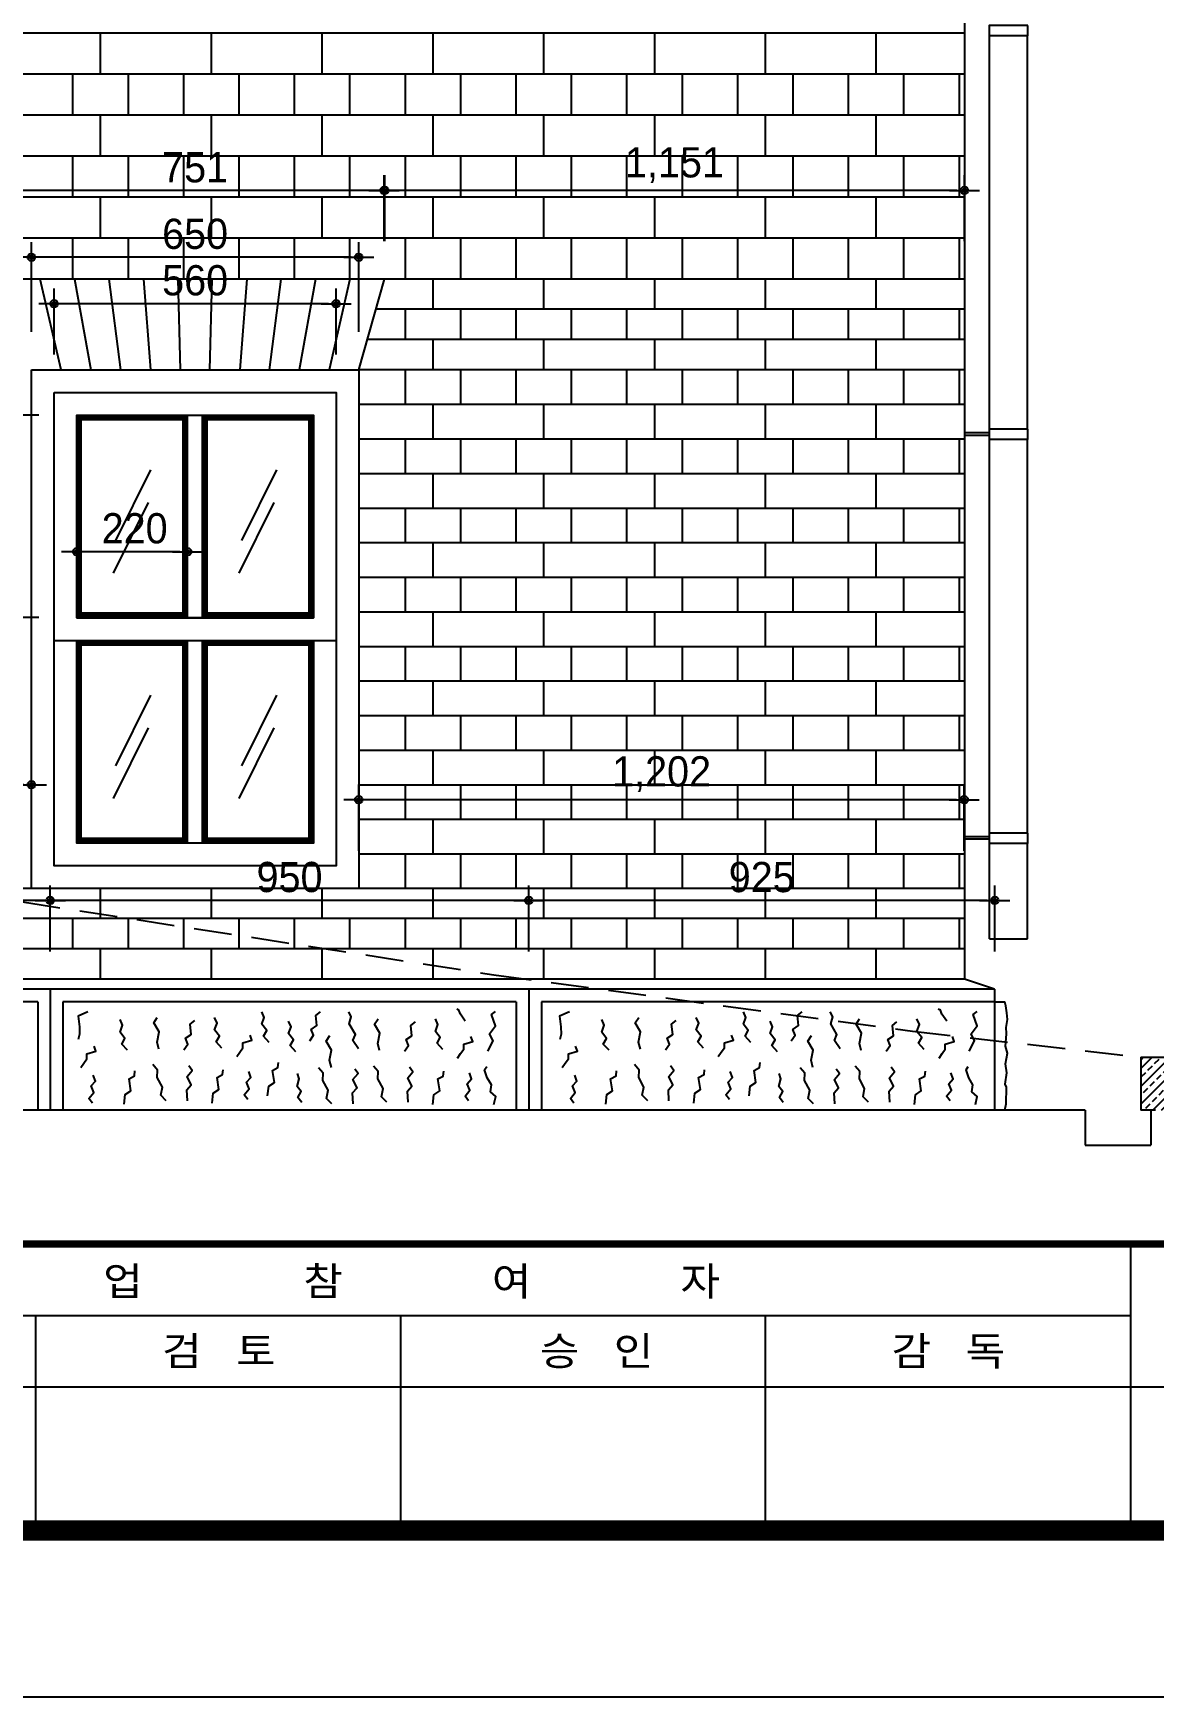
# Model space of a CAD drawing. Extents: x 194806 to 207421, y -159029 to -150119.
# Drawn here: x 200990 to 203214, y -159029 to -155726 of the extents above; entities that cross this region are included whole.
import ezdxf

# ---------------------------------------------------------------- set-up
doc = ezdxf.new("R2010")
doc.units = 0
doc.header["$LTSCALE"] = 50
doc.header["$MEASUREMENT"] = 0
doc.header["$PDMODE"] = 35
doc.header["$PDSIZE"] = -10
doc.linetypes.add('HID', pattern=[2.3, 1.5, -0.8])
doc.layers.get('0').update_dxf_attribs({"linetype": 'CONTINUOUS'})
doc.layers.get('DEFPOINTS').update_dxf_attribs({"linetype": 'CONTINUOUS'})
for name, color, linetype in [('COR', 4, 'CONTINUOUS'), ('ele-3', 6, 'CONTINUOUS'), ('h', 5, 'CONTINUOUS'), ('HAT', 5, 'CONTINUOUS'), ('HATCH', 5, 'CONTINUOUS'), ('W-2', 2, 'CONTINUOUS'), ('WAL', 3, 'CONTINUOUS'), ('WID', 4, 'CONTINUOUS')]:
    doc.layers.add(name, color=color, linetype=linetype)
doc.styles.add('HY울릉도M', font='HYWULM_0.TTF')
doc.styles.add('현창', font='HYWULM_0.TTF')
doc.dimstyles.new('ISO-25', dxfattribs={"dimscale": 20, "dimtxt": 4, "dimasz": 1, "dimexe": 2, "dimexo": 5, "dimtad": 1, "dimlunit": 6, "dimtxsty": '현창', "dimblk": 'DIMDOT', "dimcen": 2.5, "dimadec": 0, "dimazin": 0, "dimtfac": 1, "dimtmove": 0, "dimatfit": 3, "dimldrblk": 'DIMDOT', "dimfxl": 1, "dimarcsym": 0})

# ---------------------------------------------------------------- blocks, each defined once
blk = doc.blocks.new('20')
at = {"layer": 'COR', "linetype": 'Continuous'}
for p, q in [((282175, -53606), (282175, -57398)), ((282175, -54554), (262847, -54554)), ((308324, -55502), (230424, -55502)), ((308324, -55502), (230424, -55502))]:
    blk.add_line(p, q, dxfattribs=at)
at = {"layer": 'COR'}
for p, q in [((267679, -54554), (267679, -57398)), ((272511, -54554), (272511, -57398)), ((277343, -57398), (277343, -54554))]:
    blk.add_line(p, q, dxfattribs=at)
at = {"layer": 'COR', "linetype": 'Continuous', "const_width": 270}
blk.add_lwpolyline([(230424, -2398), (230424, -57398), (308324, -57398), (308324, -2398)], close=True, dxfattribs=at)
at = {"layer": 'COR', "linetype": 'Continuous', "const_width": 94.8}
blk.add_lwpolyline([(308324, -53606), (230424, -53606)], dxfattribs=at)
at = {"layer": 'HAT'}
blk.add_line((226424, -59598), (310524, -59598), dxfattribs=at)
at = {"layer": 'WAL', "linetype": 'Continuous', "style": 'HY울릉도M', "width": 1.1}
for s, height, p in [('과             업              참             여             자', 379.48, (266081, -54287)), ('검   토', 379.5, (269356, -55211)), ('승   인', 379.5, (274355, -55211)), ('감   독', 379.5, (279013, -55211))]:
    blk.add_text(s, height=height, dxfattribs=at).set_placement(p)
blk = doc.blocks.new('DIMDOT')
at = {"linetype": 'Continuous'}
blk.add_line((-2, 0), (2, 0), dxfattribs=at)
for radius in [0.5, 0.25]:
    blk.add_circle((0, 0), radius, dxfattribs=at)
blk = doc.blocks.new('*D23')
at = {"color": 0, "lineweight": -2}
for p, q in [((200935.3, -156138.9), (200935.3, -156007.8)), ((201686.3, -156138.9), (201686.3, -156007.8)), ((201671.3, -156037.8), (200950.3, -156037.8))]:
    blk.add_line(p, q, dxfattribs=at)
at = {"layer": 'DEFPOINTS', "color": 0}
for p in [(200935.3, -156037.8), (200935.3, -156213.9), (201686.3, -156213.9)]:
    blk.add_point(p, dxfattribs=at)
at = {"color": 0, "lineweight": -2, "xscale": 15, "yscale": 15, "zscale": 15, "rotation": 180}
blk.add_blockref('DIMDOT', (200935.3, -156037.8), dxfattribs=at)
at = {"color": 0, "lineweight": -2, "xscale": 15, "yscale": 15, "zscale": 15}
blk.add_blockref('DIMDOT', (201686.3, -156037.8), dxfattribs=at)
at = {"color": 0, "insert": (201311.2, -155992.2), "char_height": 60, "attachment_point": 5, "style": '현창'}
blk.add_mtext('751', dxfattribs=at)
blk = doc.blocks.new('*D24')
at = {"color": 0, "lineweight": -2}
for p, q in [((200986.2, -156318.9), (200986.2, -156140.6)), ((201636.2, -156318.9), (201636.2, -156140.6)), ((201621.2, -156170.6), (201001.2, -156170.6))]:
    blk.add_line(p, q, dxfattribs=at)
at = {"layer": 'DEFPOINTS', "color": 0}
for p in [(200986.2, -156170.6), (200986.2, -156393.9), (201636.2, -156393.9)]:
    blk.add_point(p, dxfattribs=at)
at = {"color": 0, "lineweight": -2, "xscale": 15, "yscale": 15, "zscale": 15, "rotation": 180}
blk.add_blockref('DIMDOT', (200986.2, -156170.6), dxfattribs=at)
at = {"color": 0, "lineweight": -2, "xscale": 15, "yscale": 15, "zscale": 15}
blk.add_blockref('DIMDOT', (201636.2, -156170.6), dxfattribs=at)
at = {"color": 0, "insert": (201311.2, -156124.4), "char_height": 60, "attachment_point": 5, "style": '현창'}
blk.add_mtext('650', dxfattribs=at)
blk = doc.blocks.new('*D25')
at = {"color": 0, "lineweight": -2}
for p, q in [((201031.2, -156363.9), (201031.2, -156232.8)), ((201591.2, -156363.9), (201591.2, -156232.8)), ((201576.2, -156262.8), (201046.2, -156262.8))]:
    blk.add_line(p, q, dxfattribs=at)
at = {"layer": 'DEFPOINTS', "color": 0}
for p in [(201031.2, -156262.8), (201031.2, -156438.9), (201591.2, -156438.9)]:
    blk.add_point(p, dxfattribs=at)
at = {"color": 0, "lineweight": -2, "xscale": 15, "yscale": 15, "zscale": 15, "rotation": 180}
blk.add_blockref('DIMDOT', (201031.2, -156262.8), dxfattribs=at)
at = {"color": 0, "lineweight": -2, "xscale": 15, "yscale": 15, "zscale": 15}
blk.add_blockref('DIMDOT', (201591.2, -156262.8), dxfattribs=at)
at = {"color": 0, "insert": (201311.2, -156216.6), "char_height": 60, "attachment_point": 5, "style": '현창'}
blk.add_mtext('560', dxfattribs=at)
blk = doc.blocks.new('*D26')
at = {"color": 0, "lineweight": -2}
for p, q in [((201076.2, -156856.4), (201076.2, -156725.3)), ((201296.2, -156856.4), (201296.2, -156725.3)), ((201281.2, -156755.3), (201091.2, -156755.3))]:
    blk.add_line(p, q, dxfattribs=at)
at = {"layer": 'DEFPOINTS', "color": 0}
for p in [(201076.2, -156755.3), (201076.2, -156931.4), (201296.2, -156931.4)]:
    blk.add_point(p, dxfattribs=at)
at = {"color": 0, "lineweight": -2, "xscale": 15, "yscale": 15, "zscale": 15, "rotation": 180}
blk.add_blockref('DIMDOT', (201076.2, -156755.3), dxfattribs=at)
at = {"color": 0, "lineweight": -2, "xscale": 15, "yscale": 15, "zscale": 15}
blk.add_blockref('DIMDOT', (201296.2, -156755.3), dxfattribs=at)
at = {"color": 0, "insert": (201191.2, -156709.1), "char_height": 60, "attachment_point": 5, "style": '현창'}
blk.add_mtext('220', dxfattribs=at)
blk = doc.blocks.new('*D29')
at = {"color": 0, "lineweight": -2}
for p, q in [((201001.2, -156483.9), (200753.7, -156483.9)), ((200783.7, -156870.9), (200783.7, -156498.9)), ((201001.2, -156885.9), (200753.7, -156885.9))]:
    blk.add_line(p, q, dxfattribs=at)
at = {"layer": 'DEFPOINTS', "color": 0}
for p in [(200783.7, -156483.9), (201076.2, -156483.9), (201076.2, -156885.9)]:
    blk.add_point(p, dxfattribs=at)
at = {"color": 0, "lineweight": -2, "xscale": 15, "yscale": 15, "zscale": 15}
for p, rotation in [((200783.7, -156483.9), 90), ((200783.7, -156885.9), 270)]:
    blk.add_blockref('DIMDOT', p, dxfattribs=dict(at, rotation=rotation))
at = {"color": 0, "insert": (200737.5, -156685.1), "char_height": 60, "attachment_point": 5, "rotation": 90, "style": '현창'}
blk.add_mtext('402', dxfattribs=at)
blk = doc.blocks.new('*D36')
at = {"color": 0, "lineweight": -2}
for p, q in [((201687.6, -156138.9), (201687.6, -156007.8)), ((202838.7, -156138.9), (202838.7, -156007.8)), ((202823.7, -156037.8), (201702.6, -156037.8))]:
    blk.add_line(p, q, dxfattribs=at)
at = {"layer": 'DEFPOINTS', "color": 0}
for p in [(201687.6, -156037.8), (201687.6, -156213.9), (202838.7, -156213.9)]:
    blk.add_point(p, dxfattribs=at)
at = {"color": 0, "lineweight": -2, "xscale": 15, "yscale": 15, "zscale": 15, "rotation": 180}
blk.add_blockref('DIMDOT', (201687.6, -156037.8), dxfattribs=at)
at = {"color": 0, "lineweight": -2, "xscale": 15, "yscale": 15, "zscale": 15}
blk.add_blockref('DIMDOT', (202838.7, -156037.8), dxfattribs=at)
at = {"color": 0, "insert": (202262.9, -155987.6), "char_height": 60, "attachment_point": 5, "style": '현창'}
blk.add_mtext('1,151', dxfattribs=at)
blk = doc.blocks.new('*D40')
at = {"color": 0, "lineweight": -2}
for p, q in [((200073.7, -157548.9), (200073.7, -157417.8)), ((201023.7, -157548.9), (201023.7, -157417.8)), ((201008.7, -157447.8), (200088.7, -157447.8))]:
    blk.add_line(p, q, dxfattribs=at)
at = {"layer": 'DEFPOINTS', "color": 0}
for p in [(200073.7, -157447.8), (200073.7, -157623.9), (201023.7, -157623.9)]:
    blk.add_point(p, dxfattribs=at)
at = {"color": 0, "lineweight": -2, "xscale": 15, "yscale": 15, "zscale": 15, "rotation": 180}
blk.add_blockref('DIMDOT', (200073.7, -157447.8), dxfattribs=at)
at = {"color": 0, "lineweight": -2, "xscale": 15, "yscale": 15, "zscale": 15}
blk.add_blockref('DIMDOT', (201023.7, -157447.8), dxfattribs=at)
at = {"color": 0, "insert": (200548.7, -157401.6), "char_height": 60, "attachment_point": 5, "style": '현창'}
blk.add_mtext('950', dxfattribs=at)
blk = doc.blocks.new('*D41')
at = {"color": 0, "lineweight": -2}
for p, q in [((201023.7, -157548.9), (201023.7, -157417.8)), ((201973.7, -157548.9), (201973.7, -157417.8)), ((201958.7, -157447.8), (201038.7, -157447.8))]:
    blk.add_line(p, q, dxfattribs=at)
at = {"layer": 'DEFPOINTS', "color": 0}
for p in [(201023.7, -157447.8), (201023.7, -157623.9), (201973.7, -157623.9)]:
    blk.add_point(p, dxfattribs=at)
at = {"color": 0, "lineweight": -2, "xscale": 15, "yscale": 15, "zscale": 15, "rotation": 180}
blk.add_blockref('DIMDOT', (201023.7, -157447.8), dxfattribs=at)
at = {"color": 0, "lineweight": -2, "xscale": 15, "yscale": 15, "zscale": 15}
blk.add_blockref('DIMDOT', (201973.7, -157447.8), dxfattribs=at)
at = {"color": 0, "insert": (201498.7, -157401.6), "char_height": 60, "attachment_point": 5, "style": '현창'}
blk.add_mtext('950', dxfattribs=at)
blk = doc.blocks.new('*D42')
at = {"color": 0, "lineweight": -2}
for p, q in [((201973.7, -157548.9), (201973.7, -157417.8)), ((202898.7, -157548.9), (202898.7, -157417.8)), ((202883.7, -157447.8), (201988.7, -157447.8))]:
    blk.add_line(p, q, dxfattribs=at)
at = {"layer": 'DEFPOINTS', "color": 0}
for p in [(201973.7, -157447.8), (201973.7, -157623.9), (202898.7, -157623.9)]:
    blk.add_point(p, dxfattribs=at)
at = {"color": 0, "lineweight": -2, "xscale": 15, "yscale": 15, "zscale": 15, "rotation": 180}
blk.add_blockref('DIMDOT', (201973.7, -157447.8), dxfattribs=at)
at = {"color": 0, "lineweight": -2, "xscale": 15, "yscale": 15, "zscale": 15}
blk.add_blockref('DIMDOT', (202898.7, -157447.8), dxfattribs=at)
at = {"color": 0, "insert": (202436.2, -157401.7), "char_height": 60, "attachment_point": 5, "style": '현창'}
blk.add_mtext('925', dxfattribs=at)
blk = doc.blocks.new('*D43')
at = {"color": 0, "lineweight": -2}
for p, q in [((199376.2, -157348.9), (199376.2, -157187.9)), ((200986.2, -157348.9), (200986.2, -157187.9)), ((200971.2, -157217.9), (199391.2, -157217.9))]:
    blk.add_line(p, q, dxfattribs=at)
at = {"layer": 'DEFPOINTS', "color": 0}
for p in [(199376.2, -157217.9), (199376.2, -157423.9), (200986.2, -157423.9)]:
    blk.add_point(p, dxfattribs=at)
at = {"color": 0, "lineweight": -2, "xscale": 15, "yscale": 15, "zscale": 15, "rotation": 180}
blk.add_blockref('DIMDOT', (199376.2, -157217.9), dxfattribs=at)
at = {"color": 0, "lineweight": -2, "xscale": 15, "yscale": 15, "zscale": 15}
blk.add_blockref('DIMDOT', (200986.2, -157217.9), dxfattribs=at)
at = {"color": 0, "insert": (200181.2, -157167.1), "char_height": 60, "attachment_point": 5, "style": '현창'}
blk.add_mtext('1,610', dxfattribs=at)
blk = doc.blocks.new('*D44')
at = {"color": 0, "lineweight": -2}
for p, q in [((201636.2, -157348.9), (201636.2, -157217.8)), ((202838.2, -157348.9), (202838.2, -157217.8)), ((202823.2, -157247.8), (201651.2, -157247.8))]:
    blk.add_line(p, q, dxfattribs=at)
at = {"layer": 'DEFPOINTS', "color": 0}
for p in [(201636.2, -157247.8), (201636.2, -157423.9), (202838.2, -157423.9)]:
    blk.add_point(p, dxfattribs=at)
at = {"color": 0, "lineweight": -2, "xscale": 15, "yscale": 15, "zscale": 15, "rotation": 180}
blk.add_blockref('DIMDOT', (201636.2, -157247.8), dxfattribs=at)
at = {"color": 0, "lineweight": -2, "xscale": 15, "yscale": 15, "zscale": 15}
blk.add_blockref('DIMDOT', (202838.2, -157247.8), dxfattribs=at)
at = {"color": 0, "insert": (202237.4, -157197), "char_height": 60, "attachment_point": 5, "style": '현창'}
blk.add_mtext('1,202', dxfattribs=at)

msp = doc.modelspace()

# ---------------------------------------------------------------- hatches: boundary and pattern name
at = {"layer": 'h'}
h = msp.add_hatch(dxfattribs=at)
h.set_pattern_fill('ANSI33', color=256, scale=100, style=0)
h.set_pattern_definition([(45, (383798.026, -244635.433), (-17.6776695, 17.6776695), []), (45, (383815.703, -244635.433), (-17.6776695, 17.6776695), [12.5, -6.25])])
h.paths.add_polyline_path([(203298.651, -157758.881), (203188.651, -157758.881), (203188.651, -157863.881), (203298.651, -157863.881)])

# ---------------------------------------------------------------- linework, layer by layer
at = {"layer": 'ele-3'}
for p, q in [((202838.651, -156213.881), (201687.049, -156213.881)), ((202838.651, -156273.881), (201670.083, -156273.881)), ((202838.651, -156333.881), (201653.117, -156333.881)), ((202838.651, -156393.881), (201636.151, -156393.881)), ((202838.651, -157423.881), (198548.651, -157423.881)), ((202838.651, -157483.881), (198548.651, -157483.881)), ((202838.651, -157543.881), (198548.651, -157543.881))]:
    msp.add_line(p, q, dxfattribs=at)
for points in [[(201783.651, -156273.881), (201783.651, -156213.881)], [(202003.651, -156273.881), (202003.651, -156213.881)], [(202223.651, -156273.881), (202223.651, -156213.881)], [(202443.651, -156273.881), (202443.651, -156213.881)], [(202663.651, -156273.881), (202663.651, -156213.881)], [(201728.651, -156333.881), (201728.651, -156273.881)], [(201838.651, -156333.881), (201838.651, -156273.881)], [(201948.651, -156333.881), (201948.651, -156273.881)], [(202058.651, -156333.881), (202058.651, -156273.881)], [(202168.651, -156333.881), (202168.651, -156273.881)], [(202278.651, -156333.881), (202278.651, -156273.881)], [(202388.651, -156333.881), (202388.651, -156273.881)], [(202498.651, -156333.881), (202498.651, -156273.881)], [(202608.651, -156333.881), (202608.651, -156273.881)], [(202718.651, -156333.881), (202718.651, -156273.881)], [(202828.651, -156333.881), (202828.651, -156273.881)], [(201783.651, -156393.881), (201783.651, -156333.881)], [(202003.651, -156393.881), (202003.651, -156333.881)], [(202223.651, -156393.881), (202223.651, -156333.881)], [(202443.651, -156393.881), (202443.651, -156333.881)], [(202663.651, -156393.881), (202663.651, -156333.881)], [(201123.651, -157483.881), (201123.651, -157423.881)], [(201343.651, -157483.881), (201343.651, -157423.881)], [(201563.651, -157483.881), (201563.651, -157423.881)], [(201783.651, -157483.881), (201783.651, -157423.881)], [(202003.651, -157483.881), (202003.651, -157423.881)], [(202223.651, -157483.881), (202223.651, -157423.881)], [(202443.651, -157483.881), (202443.651, -157423.881)], [(202663.651, -157483.881), (202663.651, -157423.881)], [(201068.651, -157543.881), (201068.651, -157483.881)], [(201178.651, -157543.881), (201178.651, -157483.881)], [(201288.651, -157543.881), (201288.651, -157483.881)], [(201398.651, -157543.881), (201398.651, -157483.881)], [(201508.651, -157543.881), (201508.651, -157483.881)], [(201618.651, -157543.881), (201618.651, -157483.881)], [(201728.651, -157543.881), (201728.651, -157483.881)], [(201838.651, -157543.881), (201838.651, -157483.881)], [(201948.651, -157543.881), (201948.651, -157483.881)], [(202058.651, -157543.881), (202058.651, -157483.881)], [(202168.651, -157543.881), (202168.651, -157483.881)], [(202278.651, -157543.881), (202278.651, -157483.881)], [(202388.651, -157543.881), (202388.651, -157483.881)], [(202498.651, -157543.881), (202498.651, -157483.881)], [(202608.651, -157543.881), (202608.651, -157483.881)], [(202718.651, -157543.881), (202718.651, -157483.881)], [(202828.651, -157543.881), (202828.651, -157483.881)], [(201123.651, -157603.881), (201123.651, -157543.881)], [(201343.651, -157603.881), (201343.651, -157543.881)], [(201563.651, -157603.881), (201563.651, -157543.881)], [(201783.651, -157603.881), (201783.651, -157543.881)], [(202003.651, -157603.881), (202003.651, -157543.881)], [(202223.651, -157603.881), (202223.651, -157543.881)], [(202443.651, -157603.881), (202443.651, -157543.881)], [(202663.651, -157603.881), (202663.651, -157543.881)]]:
    msp.add_lwpolyline(points, dxfattribs=at)
at = {"layer": 'h'}
for p, q in [((202838.651, -155725.768), (198248.391, -155725.768)), ((202838.651, -155807.12), (198248.391, -155807.12)), ((202838.651, -155888.473), (198248.391, -155888.473)), ((202838.651, -155969.825), (198248.391, -155969.825)), ((202838.651, -156051.177), (198248.391, -156051.177)), ((202838.651, -156132.529), (198248.391, -156132.529)), ((201045.242, -156393.881), (201003.599, -156213.881)), ((201071.944, -156213.881), (201104.333, -156393.881)), ((201163.424, -156393.881), (201140.289, -156213.881)), ((201208.634, -156213.881), (201222.515, -156393.881)), ((201276.979, -156213.881), (201281.606, -156393.881)), ((201340.697, -156393.881), (201345.324, -156213.881)), ((201413.669, -156213.881), (201399.788, -156393.881)), ((201458.879, -156393.881), (201482.014, -156213.881)), ((201550.359, -156213.881), (201517.97, -156393.881)), ((201618.704, -156213.881), (201577.06, -156393.881)), ((201636.151, -156462.548), (202838.651, -156462.548)), ((201636.151, -156531.215), (202838.651, -156531.215)), ((201222.571, -156592.45), (201152.998, -156733.152)), ((201472.571, -156592.45), (201402.998, -156733.152)), ((201636.151, -156599.881), (202838.651, -156599.881)), ((201217.828, -156657.269), (201148.255, -156797.971)), ((201467.828, -156657.269), (201398.255, -156797.971)), ((201636.151, -156668.548), (202838.651, -156668.548)), ((201636.151, -156737.215), (202838.651, -156737.215)), ((201636.151, -156805.881), (202838.651, -156805.881)), ((201636.151, -156874.548), (202838.651, -156874.548)), ((201636.151, -156943.215), (202838.651, -156943.215)), ((201636.151, -157011.881), (202838.651, -157011.881)), ((201222.571, -157039.95), (201152.998, -157180.652)), ((201472.571, -157039.95), (201402.998, -157180.652)), ((201636.151, -157080.548), (202838.651, -157080.548)), ((201217.828, -157104.769), (201148.255, -157245.471)), ((201467.828, -157104.769), (201398.255, -157245.471)), ((201636.151, -157149.215), (202838.651, -157149.215)), ((201636.151, -157217.881), (202838.651, -157217.881)), ((201636.151, -157286.548), (202838.651, -157286.548)), ((201636.151, -157355.215), (202838.651, -157355.215))]:
    msp.add_line(p, q, dxfattribs=at)
for points in [[(202838.651, -151508.881), (202838.651, -157603.881)], [(201123.651, -155807.12), (201123.651, -155725.768)], [(201343.651, -155807.12), (201343.651, -155725.768)], [(201563.651, -155807.12), (201563.651, -155725.768)], [(201783.651, -155807.12), (201783.651, -155725.768)], [(202003.651, -155807.12), (202003.651, -155725.768)], [(202223.651, -155807.12), (202223.651, -155725.768)], [(202443.651, -155807.12), (202443.651, -155725.768)], [(202663.651, -155807.12), (202663.651, -155725.768)], [(201068.651, -155888.473), (201068.651, -155807.12)], [(201178.651, -155888.473), (201178.651, -155807.12)], [(201288.651, -155888.473), (201288.651, -155807.12)], [(201398.651, -155888.473), (201398.651, -155807.12)], [(201508.651, -155888.473), (201508.651, -155807.12)], [(201618.651, -155888.473), (201618.651, -155807.12)], [(201728.651, -155888.473), (201728.651, -155807.12)], [(201838.651, -155888.473), (201838.651, -155807.12)], [(201948.651, -155888.473), (201948.651, -155807.12)], [(202058.651, -155888.473), (202058.651, -155807.12)], [(202168.651, -155888.473), (202168.651, -155807.12)], [(202278.651, -155888.473), (202278.651, -155807.12)], [(202388.651, -155888.473), (202388.651, -155807.12)], [(202498.651, -155888.473), (202498.651, -155807.12)], [(202608.651, -155888.473), (202608.651, -155807.12)], [(202718.651, -155888.473), (202718.651, -155807.12)], [(202828.651, -155888.473), (202828.651, -155807.12)], [(201123.651, -155969.825), (201123.651, -155888.473)], [(201343.651, -155969.825), (201343.651, -155888.473)], [(201563.651, -155969.825), (201563.651, -155888.473)], [(201783.651, -155969.825), (201783.651, -155888.473)], [(202003.651, -155969.825), (202003.651, -155888.473)], [(202223.651, -155969.825), (202223.651, -155888.473)], [(202443.651, -155969.825), (202443.651, -155888.473)], [(202663.651, -155969.825), (202663.651, -155888.473)], [(201068.651, -156051.177), (201068.651, -155969.825)], [(201178.651, -156051.177), (201178.651, -155969.825)], [(201288.651, -156051.177), (201288.651, -155969.825)], [(201398.651, -156051.177), (201398.651, -155969.825)], [(201508.651, -156051.177), (201508.651, -155969.825)], [(201618.651, -156051.177), (201618.651, -155969.825)], [(201728.651, -156051.177), (201728.651, -155969.825)], [(201838.651, -156051.177), (201838.651, -155969.825)], [(201948.651, -156051.177), (201948.651, -155969.825)], [(202058.651, -156051.177), (202058.651, -155969.825)], [(202168.651, -156051.177), (202168.651, -155969.825)], [(202278.651, -156051.177), (202278.651, -155969.825)], [(202388.651, -156051.177), (202388.651, -155969.825)], [(202498.651, -156051.177), (202498.651, -155969.825)], [(202608.651, -156051.177), (202608.651, -155969.825)], [(202718.651, -156051.177), (202718.651, -155969.825)], [(202828.651, -156051.177), (202828.651, -155969.825)], [(201123.651, -156132.529), (201123.651, -156051.177)], [(201343.651, -156132.529), (201343.651, -156051.177)], [(201563.651, -156132.529), (201563.651, -156051.177)], [(201783.651, -156132.529), (201783.651, -156051.177)], [(202003.651, -156132.529), (202003.651, -156051.177)], [(202223.651, -156132.529), (202223.651, -156051.177)], [(202443.651, -156132.529), (202443.651, -156051.177)], [(202663.651, -156132.529), (202663.651, -156051.177)], [(201068.651, -156213.881), (201068.651, -156132.529)], [(201178.651, -156213.881), (201178.651, -156132.529)], [(201288.651, -156213.881), (201288.651, -156132.529)], [(201398.651, -156213.881), (201398.651, -156132.529)], [(201508.651, -156213.881), (201508.651, -156132.529)], [(201618.651, -156213.881), (201618.651, -156132.529)], [(201728.651, -156213.881), (201728.651, -156132.529)], [(201838.651, -156213.881), (201838.651, -156132.529)], [(201948.651, -156213.881), (201948.651, -156132.529)], [(202058.651, -156213.881), (202058.651, -156132.529)], [(202168.651, -156213.881), (202168.651, -156132.529)], [(202278.651, -156213.881), (202278.651, -156132.529)], [(202388.651, -156213.881), (202388.651, -156132.529)], [(202498.651, -156213.881), (202498.651, -156132.529)], [(202608.651, -156213.881), (202608.651, -156132.529)], [(202718.651, -156213.881), (202718.651, -156132.529)], [(202828.651, -156213.881), (202828.651, -156132.529)], [(201728.651, -156462.548), (201728.651, -156393.881)], [(201838.651, -156462.548), (201838.651, -156393.881)], [(201948.651, -156462.548), (201948.651, -156393.881)], [(202058.651, -156462.548), (202058.651, -156393.881)], [(202168.651, -156462.548), (202168.651, -156393.881)], [(202278.651, -156462.548), (202278.651, -156393.881)], [(202388.651, -156462.548), (202388.651, -156393.881)], [(202498.651, -156462.548), (202498.651, -156393.881)], [(202608.651, -156462.548), (202608.651, -156393.881)], [(202718.651, -156462.548), (202718.651, -156393.881)], [(202828.651, -156462.548), (202828.651, -156393.881)], [(201783.651, -156531.215), (201783.651, -156462.548)], [(202003.651, -156531.215), (202003.651, -156462.548)], [(202223.651, -156531.215), (202223.651, -156462.548)], [(202443.651, -156531.215), (202443.651, -156462.548)], [(202663.651, -156531.215), (202663.651, -156462.548)], [(201728.651, -156599.881), (201728.651, -156531.215)], [(201838.651, -156599.881), (201838.651, -156531.215)], [(201948.651, -156599.881), (201948.651, -156531.215)], [(202058.651, -156599.881), (202058.651, -156531.215)], [(202168.651, -156599.881), (202168.651, -156531.215)], [(202278.651, -156599.881), (202278.651, -156531.215)], [(202388.651, -156599.881), (202388.651, -156531.215)], [(202498.651, -156599.881), (202498.651, -156531.215)], [(202608.651, -156599.881), (202608.651, -156531.215)], [(202718.651, -156599.881), (202718.651, -156531.215)], [(202828.651, -156599.881), (202828.651, -156531.215)], [(201783.651, -156668.548), (201783.651, -156599.881)], [(202003.651, -156668.548), (202003.651, -156599.881)], [(202223.651, -156668.548), (202223.651, -156599.881)], [(202443.651, -156668.548), (202443.651, -156599.881)], [(202663.651, -156668.548), (202663.651, -156599.881)], [(201728.651, -156737.215), (201728.651, -156668.548)], [(201838.651, -156737.215), (201838.651, -156668.548)], [(201948.651, -156737.215), (201948.651, -156668.548)], [(202058.651, -156737.215), (202058.651, -156668.548)], [(202168.651, -156737.215), (202168.651, -156668.548)], [(202278.651, -156737.215), (202278.651, -156668.548)], [(202388.651, -156737.215), (202388.651, -156668.548)], [(202498.651, -156737.215), (202498.651, -156668.548)], [(202608.651, -156737.215), (202608.651, -156668.548)], [(202718.651, -156737.215), (202718.651, -156668.548)], [(202828.651, -156737.215), (202828.651, -156668.548)], [(201783.651, -156805.881), (201783.651, -156737.215)], [(202003.651, -156805.881), (202003.651, -156737.215)], [(202223.651, -156805.881), (202223.651, -156737.215)], [(202443.651, -156805.881), (202443.651, -156737.215)], [(202663.651, -156805.881), (202663.651, -156737.215)], [(201728.651, -156874.548), (201728.651, -156805.881)], [(201838.651, -156874.548), (201838.651, -156805.881)], [(201948.651, -156874.548), (201948.651, -156805.881)], [(202058.651, -156874.548), (202058.651, -156805.881)], [(202168.651, -156874.548), (202168.651, -156805.881)], [(202278.651, -156874.548), (202278.651, -156805.881)], [(202388.651, -156874.548), (202388.651, -156805.881)], [(202498.651, -156874.548), (202498.651, -156805.881)], [(202608.651, -156874.548), (202608.651, -156805.881)], [(202718.651, -156874.548), (202718.651, -156805.881)], [(202828.651, -156874.548), (202828.651, -156805.881)], [(201783.651, -156943.215), (201783.651, -156874.548)], [(202003.651, -156943.215), (202003.651, -156874.548)], [(202223.651, -156943.215), (202223.651, -156874.548)], [(202443.651, -156943.215), (202443.651, -156874.548)], [(202663.651, -156943.215), (202663.651, -156874.548)], [(201728.651, -157011.881), (201728.651, -156943.215)], [(201838.651, -157011.881), (201838.651, -156943.215)], [(201948.651, -157011.881), (201948.651, -156943.215)], [(202058.651, -157011.881), (202058.651, -156943.215)], [(202168.651, -157011.881), (202168.651, -156943.215)], [(202278.651, -157011.881), (202278.651, -156943.215)], [(202388.651, -157011.881), (202388.651, -156943.215)], [(202498.651, -157011.881), (202498.651, -156943.215)], [(202608.651, -157011.881), (202608.651, -156943.215)], [(202718.651, -157011.881), (202718.651, -156943.215)], [(202828.651, -157011.881), (202828.651, -156943.215)], [(201783.651, -157080.548), (201783.651, -157011.881)], [(202003.651, -157080.548), (202003.651, -157011.881)], [(202223.651, -157080.548), (202223.651, -157011.881)], [(202443.651, -157080.548), (202443.651, -157011.881)], [(202663.651, -157080.548), (202663.651, -157011.881)], [(201728.651, -157149.215), (201728.651, -157080.548)], [(201838.651, -157149.215), (201838.651, -157080.548)], [(201948.651, -157149.215), (201948.651, -157080.548)], [(202058.651, -157149.215), (202058.651, -157080.548)], [(202168.651, -157149.215), (202168.651, -157080.548)], [(202278.651, -157149.215), (202278.651, -157080.548)], [(202388.651, -157149.215), (202388.651, -157080.548)], [(202498.651, -157149.215), (202498.651, -157080.548)], [(202608.651, -157149.215), (202608.651, -157080.548)], [(202718.651, -157149.215), (202718.651, -157080.548)], [(202828.651, -157149.215), (202828.651, -157080.548)], [(201783.651, -157217.881), (201783.651, -157149.215)], [(202003.651, -157217.881), (202003.651, -157149.215)], [(202223.651, -157217.881), (202223.651, -157149.215)], [(202443.651, -157217.881), (202443.651, -157149.215)], [(202663.651, -157217.881), (202663.651, -157149.215)], [(201728.651, -157286.548), (201728.651, -157217.881)], [(201838.651, -157286.548), (201838.651, -157217.881)], [(201948.651, -157286.548), (201948.651, -157217.881)], [(202058.651, -157286.548), (202058.651, -157217.881)], [(202168.651, -157286.548), (202168.651, -157217.881)], [(202278.651, -157286.548), (202278.651, -157217.881)], [(202388.651, -157286.548), (202388.651, -157217.881)], [(202498.651, -157286.548), (202498.651, -157217.881)], [(202608.651, -157286.548), (202608.651, -157217.881)], [(202718.651, -157286.548), (202718.651, -157217.881)], [(202828.651, -157286.548), (202828.651, -157217.881)], [(201783.651, -157355.215), (201783.651, -157286.548)], [(202003.651, -157355.215), (202003.651, -157286.548)], [(202223.651, -157355.215), (202223.651, -157286.548)], [(202443.651, -157355.215), (202443.651, -157286.548)], [(202663.651, -157355.215), (202663.651, -157286.548)], [(201728.651, -157423.881), (201728.651, -157355.215)], [(201838.651, -157423.881), (201838.651, -157355.215)], [(201948.651, -157423.881), (201948.651, -157355.215)], [(202058.651, -157423.881), (202058.651, -157355.215)], [(202168.651, -157423.881), (202168.651, -157355.215)], [(202278.651, -157423.881), (202278.651, -157355.215)], [(202388.651, -157423.881), (202388.651, -157355.215)], [(202498.651, -157423.881), (202498.651, -157355.215)], [(202608.651, -157423.881), (202608.651, -157355.215)], [(202718.651, -157423.881), (202718.651, -157355.215)], [(202828.651, -157423.881), (202828.651, -157355.215)], [(201098.109, -157668.808), (201078.717, -157677.423), (201081.41, -157698.423), (201081.949, -157712.961), (201079.255, -157723.729)], [(201176.84, -157745.256), (201165.527, -157732.872), (201171.991, -157721.565), (201162.295, -157709.181), (201167.143, -157695.72), (201162.295, -157684.413)], [(201239.311, -157743.115), (201235.685, -157728.996), (201239.622, -157708.784), (201229.077, -157690.886), (201236.079, -157680.117)], [(201289.005, -157744.223), (201296.635, -157733.037), (201292.057, -157721.343), (201303.247, -157713.717), (201301.213, -157693.38), (201310.368, -157686.262)], [(201364.565, -157741.045), (201353.252, -157728.661), (201359.717, -157717.354), (201350.02, -157704.97), (201354.868, -157691.509), (201350.02, -157680.202)], [(201458.285, -157729.736), (201446.973, -157717.352), (201453.437, -157706.045), (201443.741, -157693.661), (201448.589, -157680.2), (201443.741, -157668.893)], [(201511.362, -157748.087), (201500.05, -157735.703), (201506.514, -157724.395), (201496.818, -157712.011), (201501.666, -157698.55), (201496.818, -157687.243)], [(201538.697, -157726.744), (201546.327, -157715.559), (201541.749, -157703.865), (201552.939, -157696.239), (201550.905, -157675.902), (201560.06, -157668.783)], [(201635.886, -157742.284), (201624.666, -157725.632), (201629.426, -157713.737), (201617.186, -157692.667), (201621.267, -157679.073), (201616.167, -157668.878)], [(201677.562, -157745.925), (201673.936, -157731.806), (201677.873, -157711.594), (201667.328, -157693.696), (201674.33, -157682.927)], [(201727.256, -157747.033), (201734.886, -157735.847), (201730.308, -157724.153), (201741.498, -157716.527), (201739.464, -157696.19), (201748.619, -157689.072)], [(201802.816, -157743.855), (201791.503, -157731.471), (201797.967, -157720.164), (201788.271, -157707.78), (201793.119, -157694.319), (201788.271, -157683.012)], [(201847.474, -157687.615), (201837.914, -157673.534), (201834.896, -157665.487), (201830.619, -157663.727)], [(201892.175, -157747.091), (201902.77, -157726.391), (201895.545, -157712.43), (201907.586, -157697.025), (201899.881, -157674.399), (201907.586, -157668.141)], [(202054.253, -157668.808), (202034.861, -157677.423), (202037.554, -157698.423), (202038.093, -157712.961), (202035.4, -157723.729)], [(202132.984, -157745.256), (202121.671, -157732.872), (202128.136, -157721.565), (202118.439, -157709.181), (202123.287, -157695.72), (202118.439, -157684.413)], [(202195.455, -157743.115), (202191.829, -157728.996), (202195.766, -157708.784), (202185.221, -157690.886), (202192.223, -157680.117)], [(202245.15, -157744.223), (202252.779, -157733.037), (202248.202, -157721.343), (202259.392, -157713.717), (202257.357, -157693.38), (202266.513, -157686.262)], [(202320.709, -157741.045), (202309.397, -157728.661), (202315.861, -157717.354), (202306.165, -157704.97), (202311.012, -157691.509), (202306.165, -157680.202)], [(202414.429, -157729.736), (202403.117, -157717.352), (202409.581, -157706.045), (202399.885, -157693.661), (202404.733, -157680.2), (202399.885, -157668.893)], [(202467.506, -157748.087), (202456.194, -157735.703), (202462.658, -157724.395), (202452.962, -157712.011), (202457.81, -157698.55), (202452.962, -157687.243)], [(202494.841, -157726.744), (202502.471, -157715.559), (202497.893, -157703.865), (202509.083, -157696.239), (202507.049, -157675.902), (202516.204, -157668.783)], [(202592.03, -157742.284), (202580.81, -157725.632), (202585.57, -157713.737), (202573.331, -157692.667), (202577.411, -157679.073), (202572.311, -157668.878)], [(202633.706, -157745.925), (202630.08, -157731.806), (202634.017, -157711.594), (202623.472, -157693.696), (202630.474, -157682.927)], [(202683.401, -157747.033), (202691.03, -157735.847), (202686.452, -157724.153), (202697.643, -157716.527), (202695.608, -157696.19), (202704.763, -157689.072)], [(202758.96, -157743.855), (202747.648, -157731.471), (202754.112, -157720.164), (202744.416, -157707.78), (202749.263, -157694.319), (202744.416, -157683.012)], [(202803.618, -157687.615), (202794.058, -157673.534), (202791.04, -157665.487), (202786.763, -157663.727)], [(202848.319, -157747.091), (202858.914, -157726.391), (202851.69, -157712.43), (202863.73, -157697.025), (202856.025, -157674.399), (202863.73, -157668.141)], [(201393.878, -157757.934), (201399.803, -157748.781), (201406.267, -157740.166), (201406.267, -157730.474), (201424.043, -157725.089), (201420.272, -157715.398)], [(201581.792, -157779.178), (201578.166, -157765.06), (201582.103, -157744.848), (201571.557, -157726.95), (201578.56, -157716.181)], [(201832.129, -157760.744), (201838.054, -157751.591), (201844.518, -157742.976), (201844.518, -157733.284), (201862.294, -157727.9), (201858.523, -157718.208)], [(202350.022, -157757.934), (202355.947, -157748.781), (202362.411, -157740.166), (202362.411, -157730.474), (202380.187, -157725.089), (202376.416, -157715.398)], [(202537.936, -157779.178), (202534.31, -157765.06), (202538.247, -157744.848), (202527.701, -157726.95), (202534.704, -157716.181)], [(202788.273, -157760.744), (202794.198, -157751.591), (202800.662, -157742.976), (202800.662, -157733.284), (202818.438, -157727.9), (202814.667, -157718.208)], [(201084.104, -157779.727), (201090.029, -157770.573), (201096.493, -157761.958), (201096.493, -157752.267), (201114.269, -157746.882), (201110.498, -157737.19)], [(202040.248, -157779.727), (202046.173, -157770.573), (202052.637, -157761.958), (202052.637, -157752.267), (202070.413, -157746.882), (202066.642, -157737.19)], [(201170.291, -157852.416), (201172.446, -157833.032), (201183.758, -157825.494), (201179.988, -157801.803), (201190.761, -157795.88), (201191.838, -157786.188)], [(201253.711, -157845.406), (201242.938, -157834.637), (201246.17, -157818.484), (201235.935, -157799.1), (201236.474, -157784.563), (201227.317, -157773.794)], [(201295.857, -157845.469), (201294.839, -157823.607), (201303.486, -157813.947), (201295.348, -157797.169), (201305.521, -157785.475), (201298.908, -157776.324)], [(201345.103, -157850.099), (201347.258, -157830.715), (201358.57, -157823.177), (201354.8, -157799.486), (201365.573, -157793.563), (201366.651, -157783.871)], [(201415.945, -157842.848), (201408.942, -157833.694), (201418.638, -157821.849), (201413.252, -157808.926), (201421.87, -157799.234), (201417.561, -157787.389)], [(201455.114, -157835.853), (201457.268, -157816.47), (201468.581, -157808.931), (201464.81, -157785.24), (201475.584, -157779.318), (201476.661, -157769.625)], [(201522.914, -157848.82), (201515.296, -157838.95), (201522.067, -157826.824), (201514.168, -157816.953), (201518.118, -157801.725), (201514.732, -157791.29)], [(201582.892, -157851.639), (201572.118, -157840.871), (201575.35, -157824.718), (201565.116, -157805.333), (201565.654, -157790.796), (201556.497, -157780.027)], [(201625.037, -157851.702), (201624.019, -157829.84), (201632.666, -157820.18), (201624.528, -157803.402), (201634.701, -157791.708), (201628.088, -157782.557)], [(201691.962, -157848.216), (201681.189, -157837.447), (201684.421, -157821.295), (201674.186, -157801.91), (201674.725, -157787.373), (201665.568, -157776.604)], [(201734.108, -157848.279), (201733.09, -157826.417), (201741.737, -157816.757), (201733.599, -157799.979), (201743.772, -157788.285), (201737.159, -157779.134)], [(201783.354, -157852.909), (201785.509, -157833.525), (201796.821, -157825.987), (201793.051, -157802.296), (201803.824, -157796.373), (201804.901, -157786.681)], [(201854.196, -157845.658), (201847.193, -157836.504), (201856.889, -157824.659), (201851.503, -157811.736), (201860.121, -157802.044), (201855.812, -157790.199)], [(201904.215, -157852.999), (201908.068, -157837.113), (201897.472, -157827.485), (201899.399, -157814.005), (201891.211, -157800.045), (201885.913, -157784.159), (201890.248, -157777.419)], [(202126.435, -157852.416), (202128.59, -157833.032), (202139.902, -157825.494), (202136.132, -157801.803), (202146.905, -157795.88), (202147.983, -157786.188)], [(202209.855, -157845.406), (202199.082, -157834.637), (202202.314, -157818.484), (202192.079, -157799.1), (202192.618, -157784.563), (202183.461, -157773.794)], [(202252.001, -157845.469), (202250.983, -157823.607), (202259.63, -157813.947), (202251.492, -157797.169), (202261.665, -157785.475), (202255.052, -157776.324)], [(202301.247, -157850.099), (202303.402, -157830.715), (202314.714, -157823.177), (202310.944, -157799.486), (202321.717, -157793.563), (202322.795, -157783.871)], [(202372.089, -157842.848), (202365.086, -157833.694), (202374.782, -157821.849), (202369.396, -157808.926), (202378.014, -157799.234), (202373.705, -157787.389)], [(202411.258, -157835.853), (202413.412, -157816.47), (202424.725, -157808.931), (202420.954, -157785.24), (202431.728, -157779.318), (202432.805, -157769.625)], [(202479.058, -157848.82), (202471.441, -157838.95), (202478.211, -157826.824), (202470.312, -157816.953), (202474.262, -157801.725), (202470.876, -157791.29)], [(202539.036, -157851.639), (202528.262, -157840.871), (202531.494, -157824.718), (202521.26, -157805.333), (202521.798, -157790.796), (202512.641, -157780.027)], [(202581.181, -157851.702), (202580.163, -157829.84), (202588.81, -157820.18), (202580.672, -157803.402), (202590.845, -157791.708), (202584.233, -157782.557)], [(202648.106, -157848.216), (202637.333, -157837.447), (202640.565, -157821.295), (202630.33, -157801.91), (202630.869, -157787.373), (202621.712, -157776.604)], [(202690.252, -157848.279), (202689.234, -157826.417), (202697.881, -157816.757), (202689.743, -157799.979), (202699.916, -157788.285), (202693.303, -157779.134)], [(202739.498, -157852.909), (202741.653, -157833.525), (202752.965, -157825.987), (202749.195, -157802.296), (202759.968, -157796.373), (202761.046, -157786.681)], [(202810.34, -157845.658), (202803.337, -157836.504), (202813.033, -157824.659), (202807.647, -157811.736), (202816.265, -157802.044), (202811.956, -157790.199)], [(202860.359, -157852.999), (202864.212, -157837.113), (202853.617, -157827.485), (202855.543, -157814.005), (202847.355, -157800.045), (202842.058, -157784.159), (202846.392, -157777.419)], [(201107.258, -157850.115), (201100.254, -157840.962), (201109.951, -157829.116), (201104.564, -157816.194), (201113.183, -157806.501), (201108.873, -157794.656)], [(202063.402, -157850.115), (202056.399, -157840.962), (202066.095, -157829.116), (202060.708, -157816.194), (202069.327, -157806.501), (202065.017, -157794.656)]]:
    msp.add_lwpolyline(points, dxfattribs=at)
at = {"layer": 'HAT'}
for p, q in [((201085.151, -156492.881), (201076.151, -156483.881)), ((201287.151, -156492.881), (201296.151, -156483.881)), ((201335.151, -156492.881), (201326.151, -156483.881)), ((201537.151, -156492.881), (201546.151, -156483.881)), ((201085.151, -156877.381), (201076.151, -156886.381)), ((201287.151, -156877.381), (201296.151, -156886.381)), ((201335.151, -156877.381), (201326.151, -156886.381)), ((201537.151, -156877.381), (201546.151, -156886.381)), ((201085.151, -156940.381), (201076.151, -156931.381)), ((201287.151, -156940.381), (201296.151, -156931.381)), ((201335.151, -156940.381), (201326.151, -156931.381)), ((201537.151, -156940.381), (201546.151, -156931.381)), ((201085.151, -157324.881), (201076.151, -157333.881)), ((201287.151, -157324.881), (201296.151, -157333.881)), ((201335.151, -157324.881), (201326.151, -157333.881)), ((201537.151, -157324.881), (201546.151, -157333.881)), ((202838.651, -157603.881), (198548.651, -157603.881)), ((202898.651, -157623.881), (202838.651, -157603.881)), ((200998.651, -157648.881), (200098.651, -157648.881)), ((200998.651, -157648.881), (200998.651, -157863.881)), ((201948.651, -157648.881), (201048.651, -157648.881)), ((201048.651, -157648.881), (201048.651, -157863.881)), ((201948.651, -157648.881), (201948.651, -157863.881)), ((202898.651, -157648.881), (201998.651, -157648.881)), ((201998.651, -157648.881), (201998.651, -157863.881)), ((202898.651, -157648.881), (202898.651, -157863.881))]:
    msp.add_line(p, q, dxfattribs=at)
for points in [[(201079.151, -156486.881), (201293.151, -156486.881), (201293.151, -156883.381), (201079.151, -156883.381)], [(201082.151, -156489.881), (201290.151, -156489.881), (201290.151, -156880.381), (201082.151, -156880.381)], [(201085.151, -156492.881), (201287.151, -156492.881), (201287.151, -156877.381), (201085.151, -156877.381)], [(201329.151, -156486.881), (201543.151, -156486.881), (201543.151, -156883.381), (201329.151, -156883.381)], [(201332.151, -156489.881), (201540.151, -156489.881), (201540.151, -156880.381), (201332.151, -156880.381)], [(201335.151, -156492.881), (201537.151, -156492.881), (201537.151, -156877.381), (201335.151, -156877.381)], [(201079.151, -156934.381), (201293.151, -156934.381), (201293.151, -157330.881), (201079.151, -157330.881)], [(201329.151, -156934.381), (201543.151, -156934.381), (201543.151, -157330.881), (201329.151, -157330.881)], [(201082.151, -156937.381), (201290.151, -156937.381), (201290.151, -157327.881), (201082.151, -157327.881)], [(201085.151, -156940.381), (201287.151, -156940.381), (201287.151, -157324.881), (201085.151, -157324.881)], [(201332.151, -156937.381), (201540.151, -156937.381), (201540.151, -157327.881), (201332.151, -157327.881)], [(201335.151, -156940.381), (201537.151, -156940.381), (201537.151, -157324.881), (201335.151, -157324.881)]]:
    msp.add_lwpolyline(points, close=True, dxfattribs=at)
at = {"layer": 'HATCH'}
for p, q in [((202888.651, -156511.964), (202888.651, -155730.046)), ((202963.651, -156511.964), (202963.651, -155730.046)), ((202887.651, -156519.464), (202838.651, -156519.464)), ((202887.651, -156524.464), (202838.651, -156524.464)), ((202888.651, -157313.881), (202888.651, -156531.964)), ((202963.651, -157313.881), (202963.651, -156531.964)), ((202887.651, -157321.381), (202838.651, -157321.381)), ((202887.651, -157326.381), (202838.651, -157326.381)), ((202888.651, -157523.881), (202888.651, -157333.881)), ((202963.651, -157523.881), (202963.651, -157333.881)), ((202888.651, -157523.881), (202963.651, -157523.881))]:
    msp.add_line(p, q, dxfattribs=at)
for points in [[(202964.651, -155710.046), (202887.651, -155710.046), (202887.651, -155730.046), (202964.651, -155730.046)], [(202964.651, -156511.964), (202887.651, -156511.964), (202887.651, -156531.964), (202964.651, -156531.964)], [(202964.651, -157313.881), (202887.651, -157313.881), (202887.651, -157333.881), (202964.651, -157333.881)]]:
    msp.add_lwpolyline(points, close=True, dxfattribs=at)
at = {"layer": 'W-2'}
for p, q in [((203188.651, -157758.881), (203188.651, -157863.881)), ((203188.651, -157758.881), (203298.651, -157758.881)), ((203078.651, -157863.881), (198548.651, -157863.881)), ((203078.651, -157863.881), (203078.651, -157933.881)), ((203217.722, -157863.881), (203188.651, -157863.881)), ((203208.651, -157863.881), (203208.651, -157933.881)), ((203078.651, -157933.881), (203208.651, -157933.881))]:
    msp.add_line(p, q, dxfattribs=at)
at = {"layer": 'WID'}
for p, q in [((201687.049, -156213.881), (200935.254, -156213.881)), ((201636.151, -156393.881), (201687.049, -156213.881)), ((201296.151, -156886.381), (201296.151, -156483.881)), ((201326.151, -156886.381), (201326.151, -156483.881)), ((201076.151, -156886.381), (201546.151, -156886.381)), ((201031.151, -156931.381), (201591.151, -156931.381)), ((201296.151, -157333.881), (201296.151, -156931.381)), ((201326.151, -157333.881), (201326.151, -156931.381)), ((202898.651, -157623.881), (198548.651, -157623.881)), ((201023.651, -157623.881), (201023.651, -157863.881)), ((201973.651, -157623.881), (201973.651, -157863.881)), ((202898.651, -157623.881), (202898.651, -157648.881)), ((202898.651, -157648.881), (202918.651, -157648.881))]:
    msp.add_line(p, q, dxfattribs=at)
for points in [[(200986.151, -156393.881), (201636.151, -156393.881), (201636.151, -157423.881), (200986.151, -157423.881)], [(201031.151, -156438.881), (201591.151, -156438.881), (201591.151, -157378.881), (201031.151, -157378.881)], [(201031.151, -156438.881), (201591.151, -156438.881), (201591.151, -157378.881), (201031.151, -157378.881)]]:
    msp.add_lwpolyline(points, close=True, dxfattribs=at)
for points in [[(201076.151, -156886.381), (201076.151, -156483.881), (201546.151, -156483.881), (201546.151, -156886.381)], [(201546.151, -156483.881), (201546.151, -156886.381), (201076.151, -156886.381), (201076.151, -156483.881)], [(201546.151, -156931.381), (201546.151, -157333.881), (201076.151, -157333.881), (201076.151, -156931.381)], [(202918.651, -157863.881), (202921.34, -157851.814), (202922.439, -157818.465), (202919.599, -157812.787), (202922.954, -157789.944), (202920.296, -157772.322), (202924.279, -157751.252), (202920.018, -157737.308), (202921.646, -157721.743), (202922.137, -157711.637), (202921.806, -157699.917), (202924.246, -157684.063), (202923.026, -157670.647), (202921.07, -157657.278), (202918.651, -157648.881)]]:
    msp.add_lwpolyline(points, dxfattribs=at)
at = {"layer": 'WID', "linetype": 'HID'}
msp.add_lwpolyline([(198368.651, -156923.881), (199248.343, -157126.722), (200195.509, -157309.708), (200854.723, -157433.126), (201904.063, -157595.289), (202735.616, -157707.463), (203188.651, -157758.881)], dxfattribs=at)

# ---------------------------------------------------------------- block references
at = {"layer": 'WAL', "xscale": 0.1500000000232831, "yscale": 0.1500000000232831, "zscale": 0.15}
msp.add_blockref('20', (160842.234, -150089.181), dxfattribs=at)

# ---------------------------------------------------------------- dimensions: what is measured, and where the dimension line sits
for base, p1, p2, angle, picture, middle in [((200935.2539, -156037.8294), (201686.2588, -156213.8812), (200935.2539, -156213.8812), 180, '*D23', (201311.1513, -156037.8294)), ((201687.649, -156037.829), (202838.651, -156213.881), (201687.649, -156213.881), 180, '*D36', (202262.85, -156037.829)), ((200986.151, -156170.61), (201636.151, -156393.881), (200986.151, -156393.881), 180, '*D24', (201311.151, -156170.61)), ((201031.151, -156262.829), (201591.151, -156438.881), (201031.151, -156438.881), 180, '*D25', (201311.151, -156262.829)), ((200783.677, -156483.881), (201076.151, -156885.881), (201076.151, -156483.881), 90, '*D29', (200783.677, -156685.131)), ((201076.151, -156755.329), (201296.151, -156931.381), (201076.151, -156931.381), 180, '*D26', (201191.151, -156755.329)), ((199376.151, -157217.881), (200986.151, -157423.881), (199376.151, -157423.881), 180, '*D43', (200181.151, -157217.881)), ((201636.151, -157247.829), (202838.151, -157423.881), (201636.151, -157423.881), 180, '*D44', (202237.401, -157247.829)), ((200073.651, -157447.829), (201023.651, -157623.881), (200073.651, -157623.881), 180, '*D40', (200548.651, -157447.829)), ((201023.651, -157447.829), (201973.651, -157623.881), (201023.651, -157623.881), 180, '*D41', (201498.651, -157447.829)), ((201973.651, -157447.829), (202898.651, -157623.881), (201973.651, -157623.881), 180, '*D42', (202436.151, -157447.829))]:
    dim = msp.add_linear_dim(base=base, p1=p1, p2=p2, angle=angle, dimstyle='ISO-25', override={"dimscale": 15, "dimtxt": 4, "dimasz": 1, "dimexe": 2, "dimexo": 5, "dimgap": 1, "dimlunit": 6, "dimdle": 2, "dimtix": 1})
    dim.commit()
    dim.dimension.update_dxf_attribs({"geometry": picture, "text_midpoint": middle, "dimtype": 128})

doc.saveas('drawing.dxf')
